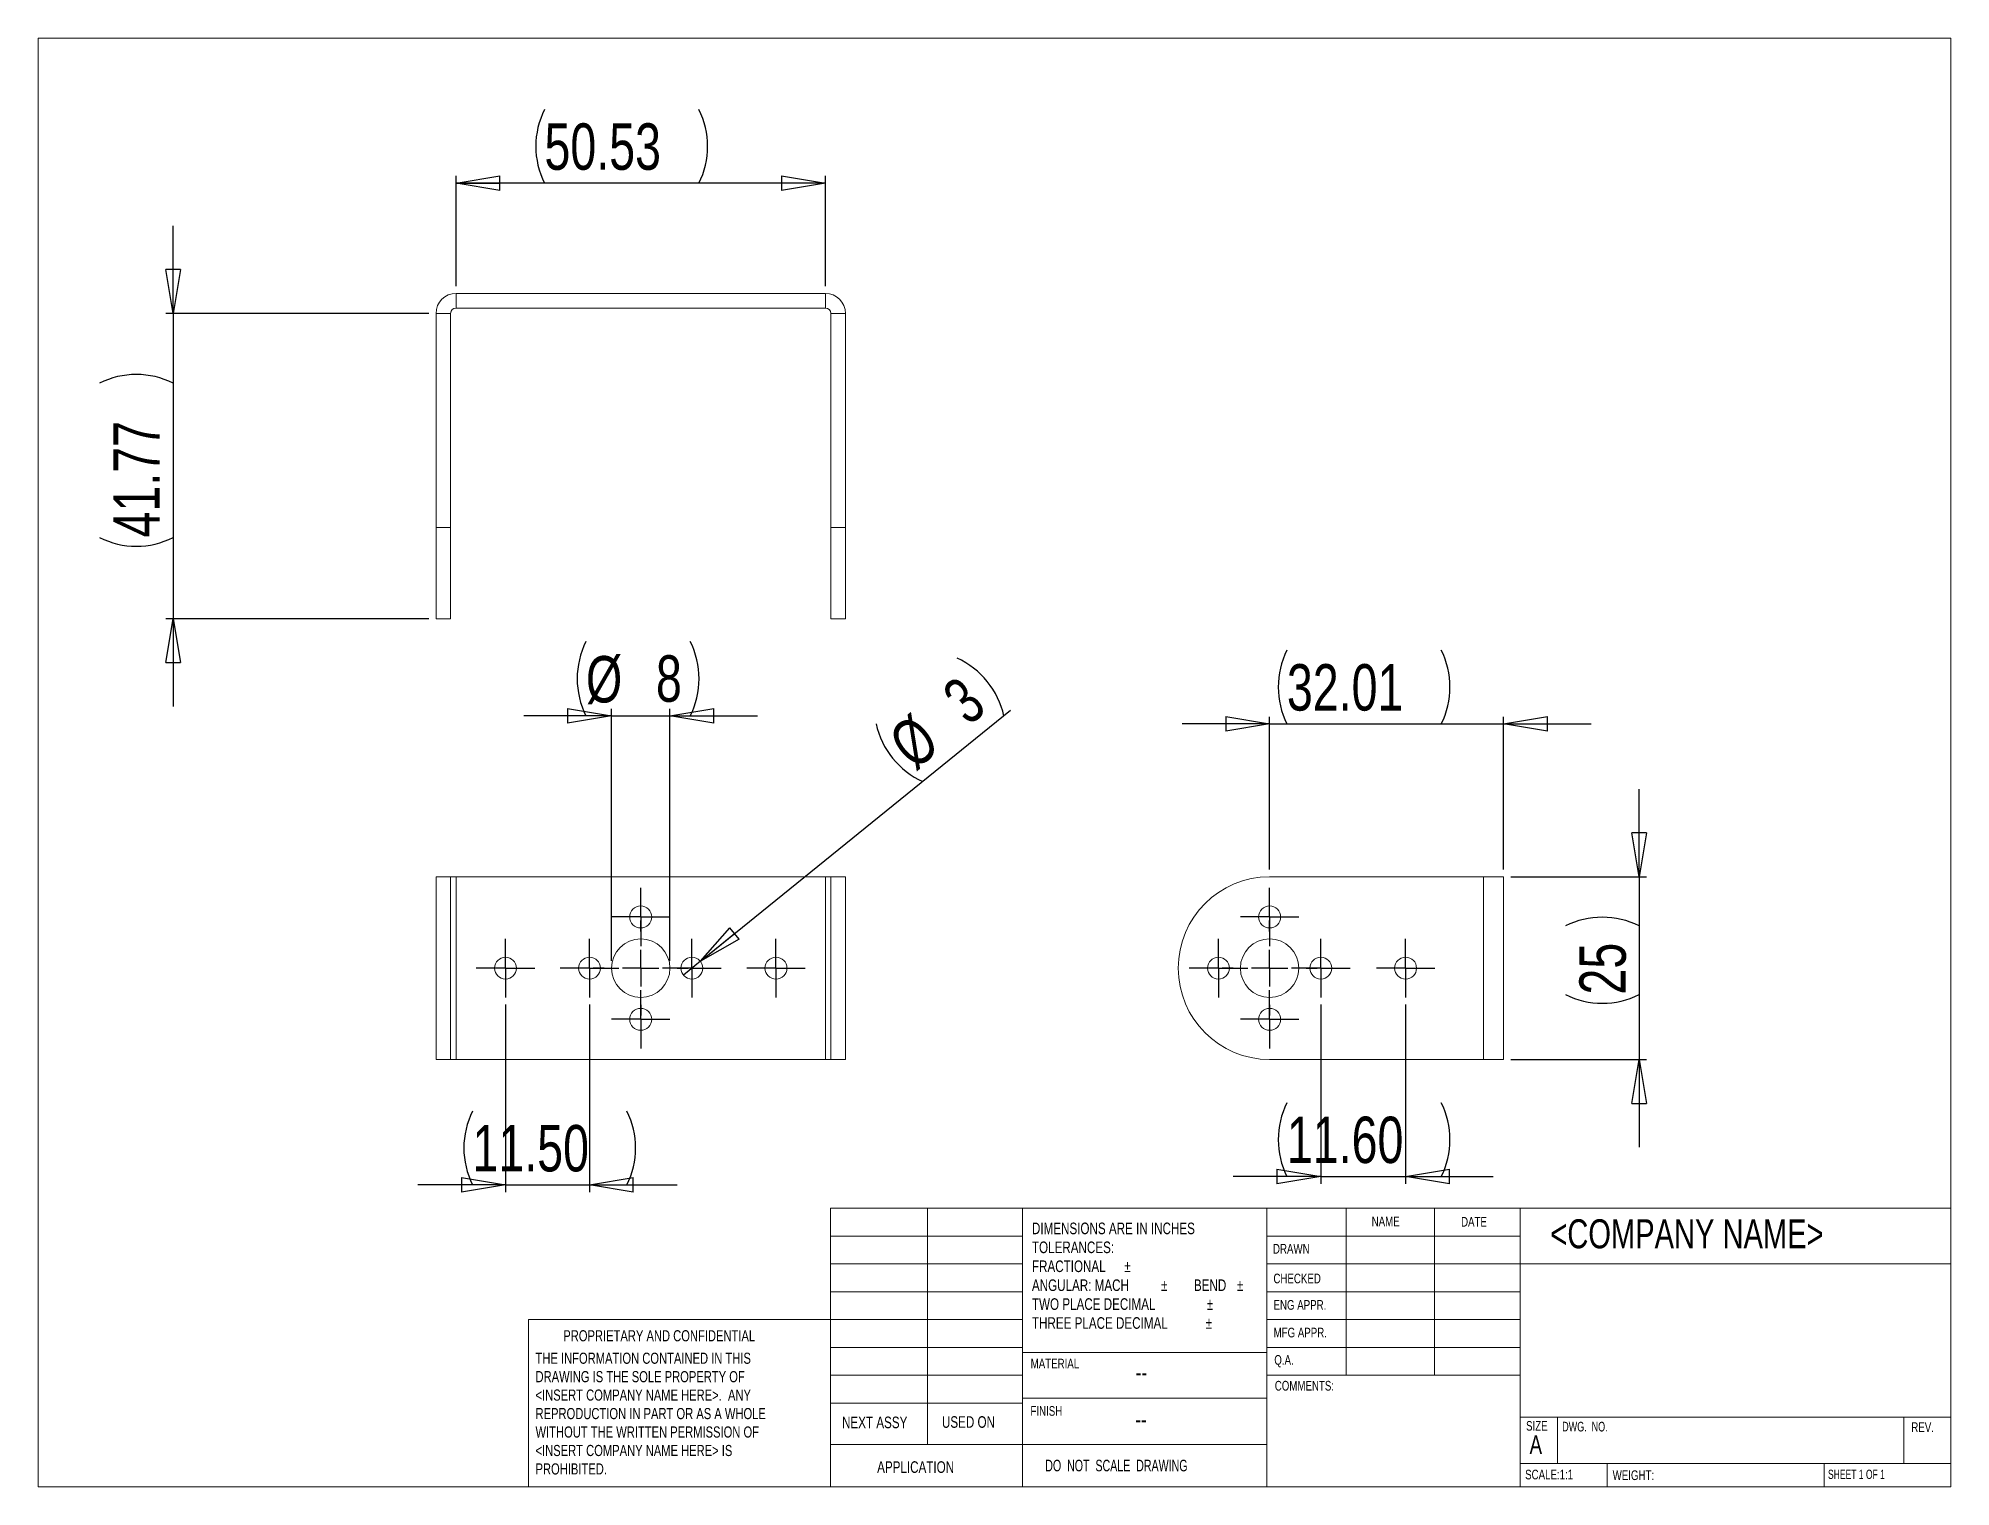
# Model space of a CAD drawing. Header units: millimetres. Extents: x 8 to 270, y 10 to 208.
import ezdxf

# ---------------------------------------------------------------- set-up
doc = ezdxf.new("R2010")
doc.units = ezdxf.units.MM
doc.layers.add('FORMAT', color=7, linetype='Continuous')
doc.styles.add('SLDTEXTSTYLE0', font='TXT', dxfattribs={"width": 0.75})
doc.styles.add('SLDTEXTSTYLE1', font='TXT', dxfattribs={"width": 0.694444})
doc.styles.add('SLDTEXTSTYLE2', font='TXT', dxfattribs={"width": 0.684783})
doc.styles.add('SLDTEXTSTYLE3', font='TXT', dxfattribs={"width": 0.6875})
doc.dimstyles.new('SLDDIMSTYLE0', dxfattribs={"dimtxt": 6.35, "dimasz": 5.9944, "dimexe": 0, "dimexo": 0.0625, "dimgap": 1.5875, "dimtad": 1, "dimrnd": 1e-09, "dimzin": 12, "dimdsep": 46, "dimtxsty": 'SLDTEXTSTYLE0', "dimblk1": 'CLOSED', "dimblk2": 'CLOSED', "dimsah": 1, "dimcen": 0.09, "dimadec": 0, "dimazin": 3, "dimtfac": 1, "dimtmove": 0, "dimatfit": 0, "dimldrblk": 'CLOSED', "dimfxl": 1, "dimfrac": 2, "dimtolj": 1, "dimtzin": 12, "dimarcsym": 0})
doc.dimstyles.new('SLDDIMSTYLE1', dxfattribs={"dimtxt": 6.35, "dimasz": 5.9944, "dimexe": 0, "dimexo": 0.0625, "dimgap": 1.5875, "dimtad": 1, "dimrnd": 1e-09, "dimzin": 12, "dimdsep": 46, "dimtxsty": 'SLDTEXTSTYLE0', "dimblk1": 'NONE', "dimblk2": 'CLOSED', "dimsah": 1, "dimcen": 0, "dimadec": 0, "dimazin": 3, "dimtfac": 1, "dimtmove": 0, "dimatfit": 3, "dimldrblk": 'NONE', "dimfxl": 1, "dimfrac": 2, "dimtolj": 1, "dimtzin": 12, "dimarcsym": 0})
doc.dimstyles.new('SLDDIMSTYLE2', dxfattribs={"dimtxt": 6.35, "dimasz": 5.9944, "dimexe": 0, "dimexo": 0.0625, "dimgap": 1.5875, "dimtad": 1, "dimrnd": 1e-09, "dimzin": 4, "dimdsep": 46, "dimtxsty": 'SLDTEXTSTYLE0', "dimblk1": 'CLOSED', "dimblk2": 'CLOSED', "dimsah": 1, "dimcen": 0.09, "dimadec": 0, "dimazin": 1, "dimtfac": 1, "dimtmove": 0, "dimatfit": 0, "dimldrblk": 'CLOSED', "dimfxl": 1, "dimfrac": 2, "dimtolj": 1, "dimtzin": 12, "dimarcsym": 0})
doc.dimstyles.new('SLDDIMSTYLE3', dxfattribs={"dimtxt": 6.35, "dimasz": 5.9944, "dimexe": 0, "dimexo": 0.0625, "dimgap": 1.5875, "dimtad": 1, "dimrnd": 1e-09, "dimzin": 12, "dimdsep": 46, "dimtxsty": 'SLDTEXTSTYLE0', "dimblk1": 'CLOSED', "dimblk2": 'CLOSED', "dimsah": 1, "dimcen": 0.09, "dimadec": 0, "dimazin": 3, "dimtfac": 1, "dimtofl": 0, "dimtmove": 0, "dimatfit": 3, "dimldrblk": 'CLOSED', "dimfxl": 1, "dimfrac": 2, "dimtolj": 1, "dimtzin": 12, "dimarcsym": 0})

# ---------------------------------------------------------------- blocks, each defined once
blk = doc.blocks.new('SW_NOTE_0')
at = {"color": 0, "linetype": 'Continuous', "lineweight": 0, "attachment_point": 1, "style": 'SLDTEXTSTYLE0'}
for s, insert, char_height in [('DIMENSIONS ARE IN INCHES', (0, 2.05), 1.5875), ('TOLERANCES:', (0, -0.54), 1.5875), ('FRACTIONAL', (0, -3.13), 1.587), ('%%p', (12.64, -3.13), 1.587), ('ANGULAR: MACH', (0, -5.72), 1.5875), ('%%p', (17.67, -5.72), 1.587), ('BEND', (22.16, -5.72), 1.587), ('%%p', (28.03, -5.72), 1.587), ('TWO PLACE DECIMAL', (0, -8.3), 1.5875), ('%%p', (23.92, -8.3), 1.587), ('THREE PLACE DECIMAL', (0, -10.89), 1.5875), ('%%p', (23.78, -10.89), 1.587)]:
    blk.add_mtext(s, dxfattribs=dict(at, insert=insert, char_height=char_height))
blk = doc.blocks.new('SW_NOTE_1')
at = {"color": 0, "linetype": 'Continuous', "lineweight": 0, "char_height": 1.524, "attachment_point": 1, "style": 'SLDTEXTSTYLE0'}
for s, insert in [('THE INFORMATION CONTAINED IN THIS', (0, 1.96)), ('DRAWING IS THE SOLE PROPERTY OF', (0, -0.56)), ('<INSERT COMPANY NAME HERE>.  ANY', (0, -3.08)), ('REPRODUCTION IN PART OR AS A WHOLE', (0, -5.61)), ('WITHOUT THE WRITTEN PERMISSION OF', (0, -8.13)), ('<INSERT COMPANY NAME HERE> IS', (0, -10.66)), ('PROHIBITED.', (0, -13.18))]:
    blk.add_mtext(s, dxfattribs=dict(at, insert=insert))
blk = doc.blocks.new('_CLOSED')
at = {"color": 0, "linetype": 'ByBlock', "lineweight": -2}
for p, q in [((-1, 0.166667), (0, 0)), ((-1, 0.166667), (-1, -0.166667)), ((0, 0), (-1, -0.166667)), ((0, 0), (-1, 0))]:
    blk.add_line(p, q, dxfattribs=at)
blk = doc.blocks.new('_D')
at = {"layer": 'FORMAT'}
for p, q in [((86.79, 115.39), (74.81, 115.39)), ((86.79, 81.88), (86.79, 116.38)), ((86.79, 115.39), (94.79, 115.39)), ((94.79, 81.88), (94.79, 116.38)), ((94.79, 115.39), (106.78, 115.39))]:
    blk.add_line(p, q, dxfattribs=at)
for centre, start, end in [((93.48, 120.48), 153.4349, 206.5651), ((87.4, 120.48), 333.4349, 26.5651)]:
    blk.add_arc(centre, 11.38, start, end, dxfattribs=at)
at = {"layer": 'FORMAT', "xscale": 5.9944, "yscale": 5.9944}
blk.add_blockref('_CLOSED', (86.79, 115.39, -20.15), dxfattribs=at)
at = {"layer": 'FORMAT', "xscale": 5.9944, "yscale": 5.9944, "rotation": 180}
blk.add_blockref('_CLOSED', (94.79, 115.39, -20.15), dxfattribs=at)
at = {"layer": 'FORMAT', "char_height": 6.35, "attachment_point": 1, "style": 'SLDTEXTSTYLE0'}
for s, insert in [('%%c', (83.31, 123.58)), ('8', (92.88, 123.68))]:
    blk.add_mtext(s, dxfattribs=dict(at, insert=insert))
blk = doc.blocks.new('_D_1')
at = {"layer": 'FORMAT'}
for q in [(141.39, 116.17), (96.63, 79.95)]:
    blk.add_line((98.96, 81.84), q, dxfattribs=at)
for centre, start, end in [((129.36, 112.93), 12.4136, 65.5437), ((134.1, 116.76), 192.4136, 245.5437)]:
    blk.add_arc(centre, 11.38, start, end, dxfattribs=at)
at = {"layer": 'FORMAT', "xscale": 5.9944, "yscale": 5.9944, "rotation": 218.9786496083}
blk.add_blockref('_CLOSED', (98.96, 81.84, -20.15), dxfattribs=at)
at = {"layer": 'FORMAT', "char_height": 6.35, "attachment_point": 1, "rotation": 38.9786, "style": 'SLDTEXTSTYLE0'}
for s, insert in [('3', (131.62, 118.87)), ('%%c', (124.24, 112.77))]:
    blk.add_mtext(s, dxfattribs=dict(at, insert=insert))
blk = doc.blocks.new('_NONE')
blk = doc.blocks.new('_D_2')
at = {"layer": 'FORMAT'}
for p, q in [((72.29, 75.9), (72.29, 50.26)), ((83.79, 75.9), (83.79, 50.26)), ((72.29, 51.25), (60.31, 51.25)), ((72.29, 51.25), (83.79, 51.25)), ((83.79, 51.25), (95.78, 51.25))]:
    blk.add_line(p, q, dxfattribs=at)
for centre, start, end in [((77.87, 56.29), 153.4349, 206.5651), ((78.82, 56.29), 333.4349, 26.5651)]:
    blk.add_arc(centre, 11.27, start, end, dxfattribs=at)
at = {"layer": 'FORMAT', "xscale": 5.9944, "yscale": 5.9944}
blk.add_blockref('_CLOSED', (72.29, 51.25, -20.15), dxfattribs=at)
at = {"layer": 'FORMAT', "xscale": 5.9944, "yscale": 5.9944, "rotation": 180}
blk.add_blockref('_CLOSED', (83.79, 51.25, -20.15), dxfattribs=at)
at = {"layer": 'FORMAT', "insert": (67.78, 59.44), "char_height": 6.35, "attachment_point": 1, "style": 'SLDTEXTSTYLE0'}
blk.add_mtext('11.50', dxfattribs=at)
blk = doc.blocks.new('SW_CENTERMARKSYMBOL_0')
at = {"layer": 'FORMAT', "color": 0}
for p, q in [((0, 5), (0, 6.5)), ((-5, 0), (-6.5, 0)), ((0, 0), (-2.5, 0)), ((0, 0), (0, 2.5)), ((0, 0), (0, -2.5)), ((0, 0), (2.5, 0)), ((5, 0), (6.5, 0)), ((0, -5), (0, -6.5))]:
    blk.add_line(p, q, dxfattribs=at)
blk = doc.blocks.new('SW_CENTERMARKSYMBOL_1')
at = {"layer": 'FORMAT', "color": 0}
for p, q in [((0, 2.5), (0, 4)), ((-2.5, 0), (-4, 0)), ((0, 0), (-2.5, 0)), ((0, 0), (0, 2.5)), ((0, 0), (0, -2.5)), ((0, 0), (2.5, 0)), ((2.5, 0), (4, 0)), ((0, -2.5), (0, -4))]:
    blk.add_line(p, q, dxfattribs=at)
blk = doc.blocks.new('SW_CENTERMARKSYMBOL_2')
at = {"layer": 'FORMAT', "color": 0}
for p, q in [((0, 2.5), (0, 4)), ((-2.5, 0), (-4, 0)), ((0, 0), (-2.5, 0)), ((0, 0), (0, 2.5)), ((0, 0), (0, -2.5)), ((0, 0), (2.5, 0)), ((2.5, 0), (4, 0)), ((0, -2.5), (0, -4))]:
    blk.add_line(p, q, dxfattribs=at)
blk = doc.blocks.new('SW_CENTERMARKSYMBOL_3')
at = {"layer": 'FORMAT', "color": 0}
for p, q in [((0, 2.5), (0, 4)), ((-2.5, 0), (-4, 0)), ((0, 0), (-2.5, 0)), ((0, 0), (0, 2.5)), ((0, 0), (0, -2.5)), ((0, 0), (2.5, 0)), ((2.5, 0), (4, 0)), ((0, -2.5), (0, -4))]:
    blk.add_line(p, q, dxfattribs=at)
blk = doc.blocks.new('SW_CENTERMARKSYMBOL_4')
at = {"layer": 'FORMAT', "color": 0}
for p, q in [((0, 2.5), (0, 4)), ((-2.5, 0), (-4, 0)), ((0, 0), (-2.5, 0)), ((0, 0), (0, 2.5)), ((0, 0), (0, -2.5)), ((0, 0), (2.5, 0)), ((2.5, 0), (4, 0)), ((0, -2.5), (0, -4))]:
    blk.add_line(p, q, dxfattribs=at)
blk = doc.blocks.new('SW_CENTERMARKSYMBOL_5')
at = {"layer": 'FORMAT', "color": 0}
for p, q in [((0, 2.5), (0, 4)), ((-2.5, 0), (-4, 0)), ((0, 0), (-2.5, 0)), ((0, 0), (0, 2.5)), ((0, 0), (0, -2.5)), ((0, 0), (2.5, 0)), ((2.5, 0), (4, 0)), ((0, -2.5), (0, -4))]:
    blk.add_line(p, q, dxfattribs=at)
blk = doc.blocks.new('SW_CENTERMARKSYMBOL_6')
at = {"layer": 'FORMAT', "color": 0}
for p, q in [((0, 2.5), (0, 4)), ((-2.5, 0), (-4, 0)), ((0, 0), (-2.5, 0)), ((0, 0), (0, 2.5)), ((0, 0), (0, -2.5)), ((0, 0), (2.5, 0)), ((2.5, 0), (4, 0)), ((0, -2.5), (0, -4))]:
    blk.add_line(p, q, dxfattribs=at)
blk = doc.blocks.new('_D_3')
at = {"layer": 'FORMAT'}
for p, q in [((65.53, 174.17), (65.53, 189.24)), ((116.06, 174.17), (116.06, 189.24)), ((116.06, 188.25), (65.53, 188.25))]:
    blk.add_line(p, q, dxfattribs=at)
for centre, start, end in [((87.71, 193.29), 153.4349, 206.5651), ((88.67, 193.29), 333.4349, 26.5651)]:
    blk.add_arc(centre, 11.27, start, end, dxfattribs=at)
at = {"layer": 'FORMAT', "xscale": 5.9944, "yscale": 5.9944, "rotation": 180}
blk.add_blockref('_CLOSED', (65.53, 188.25, 12.6), dxfattribs=at)
at = {"layer": 'FORMAT', "xscale": 5.9944, "yscale": 5.9944}
blk.add_blockref('_CLOSED', (116.06, 188.25, 12.6), dxfattribs=at)
at = {"layer": 'FORMAT', "insert": (77.63, 196.44), "char_height": 6.35, "attachment_point": 1, "style": 'SLDTEXTSTYLE0'}
blk.add_mtext('50.53', dxfattribs=at)
blk = doc.blocks.new('_D_4')
at = {"layer": 'FORMAT'}
for p, q in [((26.84, 170.44), (26.84, 182.43)), ((61.8, 170.44), (25.85, 170.44)), ((26.84, 170.44), (26.84, 128.67)), ((61.8, 128.67), (25.85, 128.67)), ((26.84, 128.67), (26.84, 116.68))]:
    blk.add_line(p, q, dxfattribs=at)
for centre, start, end in [((21.8, 150.82), 63.4349, 116.5651), ((21.8, 149.87), 243.4349, 296.5651)]:
    blk.add_arc(centre, 11.27, start, end, dxfattribs=at)
at = {"layer": 'FORMAT', "xscale": 5.9944, "yscale": 5.9944}
for p, rotation in [((26.84, 170.44, 12.6), 270), ((26.84, 128.67, 12.6), 90)]:
    blk.add_blockref('_CLOSED', p, dxfattribs=dict(at, rotation=rotation))
at = {"layer": 'FORMAT', "insert": (18.66, 139.79), "char_height": 6.35, "attachment_point": 1, "rotation": 90, "style": 'SLDTEXTSTYLE0'}
blk.add_mtext('41.77', dxfattribs=at)
blk = doc.blocks.new('_D_5')
at = {"layer": 'FORMAT'}
for p, q in [((227.38, 93.39), (227.38, 105.38)), ((209.82, 93.39), (228.37, 93.39)), ((227.38, 93.39), (227.38, 68.39)), ((209.82, 68.39), (228.37, 68.39)), ((227.38, 68.39), (227.38, 56.4))]:
    blk.add_line(p, q, dxfattribs=at)
for centre, start, end in [((222.34, 76.58), 63.4349, 116.5651), ((222.34, 87.36), 243.4349, 296.5651)]:
    blk.add_arc(centre, 11.27, start, end, dxfattribs=at)
at = {"layer": 'FORMAT', "xscale": 5.9944, "yscale": 5.9944}
for p, rotation in [((227.38, 93.39, -26.9), 270), ((227.38, 68.39, -26.9), 90)]:
    blk.add_blockref('_CLOSED', p, dxfattribs=dict(at, rotation=rotation))
at = {"layer": 'FORMAT', "insert": (219.2, 77.28), "char_height": 6.35, "attachment_point": 1, "rotation": 90, "style": 'SLDTEXTSTYLE0'}
blk.add_mtext('25', dxfattribs=at)
blk = doc.blocks.new('_D_6')
at = {"layer": 'FORMAT'}
for p, q in [((176.82, 94.38), (176.82, 115.28)), ((208.83, 94.38), (208.83, 115.28)), ((176.82, 114.29), (164.84, 114.29)), ((176.82, 114.29), (208.83, 114.29)), ((208.83, 114.29), (220.82, 114.29))]:
    blk.add_line(p, q, dxfattribs=at)
for centre, start, end in [((189.27, 119.33), 153.4349, 206.5651), ((190.23, 119.33), 333.4349, 26.5651)]:
    blk.add_arc(centre, 11.27, start, end, dxfattribs=at)
at = {"layer": 'FORMAT', "xscale": 5.9944, "yscale": 5.9944}
blk.add_blockref('_CLOSED', (176.82, 114.29, -26.9), dxfattribs=at)
at = {"layer": 'FORMAT', "xscale": 5.9944, "yscale": 5.9944, "rotation": 180}
blk.add_blockref('_CLOSED', (208.83, 114.29, -26.9), dxfattribs=at)
at = {"layer": 'FORMAT', "insert": (179.19, 122.47), "char_height": 6.35, "attachment_point": 1, "style": 'SLDTEXTSTYLE0'}
blk.add_mtext('32.01', dxfattribs=at)
blk = doc.blocks.new('_D_7')
at = {"layer": 'FORMAT'}
for p, q in [((183.82, 75.9), (183.82, 51.4)), ((195.42, 75.9), (195.42, 51.4)), ((183.82, 52.39), (171.84, 52.39)), ((183.82, 52.39), (195.42, 52.39)), ((195.42, 52.39), (207.41, 52.39))]:
    blk.add_line(p, q, dxfattribs=at)
for centre, start, end in [((189.27, 57.43), 153.4349, 206.5651), ((190.23, 57.43), 333.4349, 26.5651)]:
    blk.add_arc(centre, 11.27, start, end, dxfattribs=at)
at = {"layer": 'FORMAT', "xscale": 5.9944, "yscale": 5.9944}
blk.add_blockref('_CLOSED', (183.82, 52.39, -26.9), dxfattribs=at)
at = {"layer": 'FORMAT', "xscale": 5.9944, "yscale": 5.9944, "rotation": 180}
blk.add_blockref('_CLOSED', (195.42, 52.39, -26.9), dxfattribs=at)
at = {"layer": 'FORMAT', "insert": (179.19, 60.58), "char_height": 6.35, "attachment_point": 1, "style": 'SLDTEXTSTYLE0'}
blk.add_mtext('11.60', dxfattribs=at)
blk = doc.blocks.new('SW_CENTERMARKSYMBOL_7')
at = {"layer": 'FORMAT', "color": 0}
for p, q in [((0, 5), (0, 6.5)), ((-5, 0), (-6.5, 0)), ((0, 0), (-2.5, 0)), ((0, 0), (0, 2.5)), ((0, 0), (0, -2.5)), ((0, 0), (2.5, 0)), ((5, 0), (6.5, 0)), ((0, -5), (0, -6.5))]:
    blk.add_line(p, q, dxfattribs=at)
blk = doc.blocks.new('SW_CENTERMARKSYMBOL_8')
at = {"layer": 'FORMAT', "color": 0}
for p, q in [((0, 2.5), (0, 4)), ((-2.5, 0), (-4, 0)), ((0, 0), (-2.5, 0)), ((0, 0), (0, 2.5)), ((0, 0), (0, -2.5)), ((0, 0), (2.5, 0)), ((2.5, 0), (4, 0)), ((0, -2.5), (0, -4))]:
    blk.add_line(p, q, dxfattribs=at)
blk = doc.blocks.new('SW_CENTERMARKSYMBOL_9')
at = {"layer": 'FORMAT', "color": 0}
for p, q in [((0, 2.5), (0, 4)), ((-2.5, 0), (-4, 0)), ((0, 0), (-2.5, 0)), ((0, 0), (0, 2.5)), ((0, 0), (0, -2.5)), ((0, 0), (2.5, 0)), ((2.5, 0), (4, 0)), ((0, -2.5), (0, -4))]:
    blk.add_line(p, q, dxfattribs=at)
blk = doc.blocks.new('SW_CENTERMARKSYMBOL_10')
at = {"layer": 'FORMAT', "color": 0}
for p, q in [((0, 2.5), (0, 4)), ((-2.5, 0), (-4, 0)), ((0, 0), (-2.5, 0)), ((0, 0), (0, 2.5)), ((0, 0), (0, -2.5)), ((0, 0), (2.5, 0)), ((2.5, 0), (4, 0)), ((0, -2.5), (0, -4))]:
    blk.add_line(p, q, dxfattribs=at)
blk = doc.blocks.new('SW_CENTERMARKSYMBOL_11')
at = {"layer": 'FORMAT', "color": 0}
for p, q in [((0, 2.5), (0, 4)), ((-2.5, 0), (-4, 0)), ((0, 0), (-2.5, 0)), ((0, 0), (0, 2.5)), ((0, 0), (0, -2.5)), ((0, 0), (2.5, 0)), ((2.5, 0), (4, 0)), ((0, -2.5), (0, -4))]:
    blk.add_line(p, q, dxfattribs=at)
blk = doc.blocks.new('SW_CENTERMARKSYMBOL_12')
at = {"layer": 'FORMAT', "color": 0}
for p, q in [((0, 2.5), (0, 4)), ((-2.5, 0), (-4, 0)), ((0, 0), (-2.5, 0)), ((0, 0), (0, 2.5)), ((0, 0), (0, -2.5)), ((0, 0), (2.5, 0)), ((2.5, 0), (4, 0)), ((0, -2.5), (0, -4))]:
    blk.add_line(p, q, dxfattribs=at)

msp = doc.modelspace()

# ---------------------------------------------------------------- linework, layer by layer
at = {"color": 8, "linetype": 'Continuous', "lineweight": 0}
for p, q in [((8.38, 208.079), (270, 208.079)), ((8.38, 208.079), (8.38, 9.959)), ((270, 9.959), (270, 208.079)), ((116.775, 9.959), (116.775, 48.059)), ((116.775, 48.059), (143, 48.059)), ((130.027, 48.059), (130.027, 15.736)), ((143, 9.959), (143, 48.059)), ((143, 48.059), (270, 48.059)), ((176.452, 48.059), (176.452, 9.959)), ((187.285, 48.059), (187.285, 25.199)), ((199.377, 48.059), (199.377, 25.199)), ((211.114, 48.059), (211.114, 9.959)), ((116.775, 44.249), (143, 44.249)), ((176.452, 44.249), (211.114, 44.249)), ((116.775, 40.439), (143, 40.439)), ((176.452, 40.439), (270, 40.439)), ((116.775, 36.629), (143, 36.629)), ((176.452, 36.629), (211.114, 36.629)), ((116.775, 32.819), (75.44, 32.819)), ((75.44, 32.819), (75.44, 9.959)), ((116.775, 32.819), (143, 32.819)), ((176.452, 32.819), (211.114, 32.819)), ((116.775, 29.009), (143, 29.009)), ((176.452, 29.009), (211.114, 29.009)), ((176.452, 28.314), (143, 28.314)), ((116.775, 25.199), (143, 25.199)), ((176.452, 25.199), (211.114, 25.199)), ((116.775, 21.389), (143, 21.389)), ((143, 22.086), (176.452, 22.086)), ((211.114, 19.484), (270, 19.484)), ((216.212, 19.484), (216.212, 13.134)), ((263.57, 19.484), (263.57, 13.134)), ((143, 15.736), (116.775, 15.736)), ((143, 15.736), (176.452, 15.736)), ((211.114, 13.134), (270, 13.134)), ((222.99, 13.134), (222.99, 9.959)), ((252.694, 13.134), (252.694, 9.959)), ((270, 9.959), (8.38, 9.959))]:
    msp.add_line(p, q, dxfattribs=at)
at = {"color": 7, "linetype": 'Continuous', "lineweight": 15}
for p, q in [((65.531, 171.178), (65.531, 173.178)), ((116.058, 173.178), (65.531, 173.178)), ((116.058, 171.178), (116.058, 173.178)), ((64.795, 170.441), (62.795, 170.441)), ((62.795, 170.441), (62.795, 141.168)), ((64.795, 170.441), (64.795, 141.168)), ((116.058, 171.178), (65.531, 171.178)), ((116.795, 170.441), (118.795, 170.441)), ((116.795, 141.168), (116.795, 170.441)), ((118.795, 141.168), (118.795, 170.441)), ((64.795, 141.168), (62.795, 141.168)), ((62.795, 128.668), (62.795, 141.168)), ((64.795, 128.668), (64.795, 141.168)), ((116.795, 141.168), (118.795, 141.168)), ((116.795, 128.668), (116.795, 141.168)), ((118.795, 128.668), (118.795, 141.168)), ((62.795, 128.668), (64.795, 128.668)), ((116.795, 128.668), (118.795, 128.668)), ((64.795, 93.393), (62.795, 93.393)), ((62.795, 68.393), (62.795, 93.393)), ((64.795, 68.393), (64.795, 93.393)), ((65.531, 93.393), (64.795, 93.393)), ((65.531, 68.393), (65.531, 93.393)), ((116.058, 93.393), (65.531, 93.393)), ((116.058, 93.393), (116.058, 68.393)), ((116.795, 93.393), (116.058, 93.393)), ((116.795, 93.393), (118.795, 93.393)), ((116.795, 68.393), (116.795, 93.393)), ((118.795, 68.393), (118.795, 93.393)), ((176.825, 93.393), (206.098, 93.393)), ((206.098, 93.393), (206.098, 68.393)), ((206.098, 93.393), (208.834, 93.393)), ((208.834, 93.393), (208.834, 68.393)), ((64.795, 68.393), (62.795, 68.393)), ((64.795, 68.393), (65.531, 68.393)), ((65.531, 68.393), (116.058, 68.393)), ((116.058, 68.393), (116.795, 68.393)), ((116.795, 68.393), (118.795, 68.393)), ((206.098, 68.393), (176.825, 68.393)), ((208.834, 68.393), (206.098, 68.393))]:
    msp.add_line(p, q, dxfattribs=at)
for centre, radius in [((90.795, 87.893), 1.5), ((176.825, 87.893), 1.5), ((90.795, 80.893), 4), ((176.825, 80.893), 4), ((72.295, 80.893), 1.5), ((83.795, 80.893), 1.5), ((97.795, 80.893), 1.5), ((109.295, 80.893), 1.5), ((169.825, 80.893), 1.5), ((183.825, 80.893), 1.5), ((195.425, 80.893), 1.5), ((90.795, 73.893), 1.5), ((176.825, 73.893), 1.5)]:
    msp.add_circle(centre, radius, dxfattribs=at)
for centre, radius, start, end in [((65.531, 170.441), 2.737, 90, 180), ((116.058, 170.441), 2.737, 0, 90), ((65.531, 170.441), 0.737, 90, 180), ((116.058, 170.441), 0.737, 0, 90), ((176.825, 80.893), 12.5, 90, 270)]:
    msp.add_arc(centre, radius, start, end, dxfattribs=at)

# ---------------------------------------------------------------- block references
at = {"color": 8, "linetype": 'Continuous', "lineweight": 0}
for name, p in [('SW_NOTE_0', (144.312, 44.039)), ('SW_NOTE_1', (76.405, 26.339))]:
    msp.add_blockref(name, p, dxfattribs=at)
at = {"layer": 'FORMAT'}
for name, p in [('SW_CENTERMARKSYMBOL_1', (90.795, 87.893)), ('SW_CENTERMARKSYMBOL_10', (176.825, 87.893)), ('SW_CENTERMARKSYMBOL_0', (90.795, 80.893)), ('SW_CENTERMARKSYMBOL_7', (176.825, 80.893)), ('SW_CENTERMARKSYMBOL_6', (72.295, 80.893)), ('SW_CENTERMARKSYMBOL_4', (83.795, 80.893)), ('SW_CENTERMARKSYMBOL_3', (97.795, 80.893)), ('SW_CENTERMARKSYMBOL_5', (109.295, 80.893)), ('SW_CENTERMARKSYMBOL_9', (169.825, 80.893)), ('SW_CENTERMARKSYMBOL_11', (183.825, 80.893)), ('SW_CENTERMARKSYMBOL_12', (195.425, 80.893)), ('SW_CENTERMARKSYMBOL_2', (90.795, 73.893)), ('SW_CENTERMARKSYMBOL_8', (176.825, 73.893))]:
    msp.add_blockref(name, p, dxfattribs=at)

# ---------------------------------------------------------------- texts
at = {"color": 8, "linetype": 'Continuous', "lineweight": 0, "attachment_point": 1}
for s, insert, char_height, style in [('NAME', (190.783, 46.911), 1.3229, 'SLDTEXTSTYLE0'), ('DATE', (203.011, 46.86), 1.3229, 'SLDTEXTSTYLE0'), ('<COMPANY NAME>', (215.225, 46.539), 3.96875, 'SLDTEXTSTYLE0'), ('DRAWN', (177.284, 43.166), 1.3229, 'SLDTEXTSTYLE0'), ('CHECKED', (177.345, 39.108), 1.3229, 'SLDTEXTSTYLE0'), ('ENG APPR.', (177.358, 35.491), 1.3229, 'SLDTEXTSTYLE0'), ('PROPRIETARY AND CONFIDENTIAL', (80.202, 31.372), 1.524, 'SLDTEXTSTYLE0'), ('MFG APPR.', (177.37, 31.709), 1.3229, 'SLDTEXTSTYLE0'), ('MATERIAL', (144.138, 27.469), 1.3229, 'SLDTEXTSTYLE0'), ('Q.A.', (177.468, 27.966), 1.3229, 'SLDTEXTSTYLE0'), ('--', (158.494, 26.814), 2.3813, 'SLDTEXTSTYLE0'), ('COMMENTS:', (177.53, 24.437), 1.3229, 'SLDTEXTSTYLE0'), ('FINISH', (144.108, 20.99), 1.3229, 'SLDTEXTSTYLE0'), ('NEXT ASSY', (118.333, 19.554), 1.5875, 'SLDTEXTSTYLE0'), ('USED ON', (132.002, 19.608), 1.5875, 'SLDTEXTSTYLE0'), ('--', (158.43, 20.377), 2.3813, 'SLDTEXTSTYLE0'), ('SIZE', (211.902, 18.948), 1.3229, 'SLDTEXTSTYLE0'), ('DWG.  NO.', (216.854, 18.844), 1.3229, 'SLDTEXTSTYLE1'), ('REV.', (264.605, 18.765), 1.3229, 'SLDTEXTSTYLE0'), ('A', (212.391, 16.996), 2.54, 'SLDTEXTSTYLE0'), ('APPLICATION', (123.137, 13.442), 1.5875, 'SLDTEXTSTYLE0'), ('DO  NOT  SCALE  DRAWING', (146.134, 13.653), 1.5875, 'SLDTEXTSTYLE2'), ('SCALE:1:1', (211.779, 12.288), 1.3229, 'SLDTEXTSTYLE0'), ('WEIGHT:', (223.748, 12.198), 1.3229, 'SLDTEXTSTYLE0'), ('SHEET 1 OF 1', (253.207, 12.293), 1.27, 'SLDTEXTSTYLE3')]:
    msp.add_mtext(s, dxfattribs=dict(at, insert=insert, char_height=char_height, style=style))

# ---------------------------------------------------------------- dimensions: what is measured, and where the dimension line sits
at = {"layer": 'FORMAT'}
for base, p1, p2, text, dimstyle, picture, middle in [((65.531, 188.253), (116.058, 173.178), (65.531, 173.178), '(<>)', 'SLDDIMSTYLE3', '_D_3', (88.19, 188.253)), ((94.795, 115.393), (86.795, 80.893), (94.795, 80.893), '(%%c<>)', 'SLDDIMSTYLE0', '_D', (90.44, 115.393)), ((208.834, 114.287), (176.825, 93.393), (208.834, 93.393), '(<>)', 'SLDDIMSTYLE0', '_D_6', (189.749, 114.287)), ((83.795, 51.253), (72.295, 76.893), (83.795, 76.893), '(<>)', 'SLDDIMSTYLE2', '_D_2', (78.341, 51.253)), ((195.425, 52.393), (183.825, 76.893), (195.425, 76.893), '(<>)', 'SLDDIMSTYLE2', '_D_7', (189.749, 52.393))]:
    dim = msp.add_linear_dim(base=base, p1=p1, p2=p2, text=text, dimstyle=dimstyle, dxfattribs=at)
    dim.commit()
    dim.dimension.update_dxf_attribs({"geometry": picture, "text_midpoint": middle, "dimtype": 160})
for base, p1, p2, picture, middle in [((26.842, 128.668), (62.795, 170.441), (62.795, 128.668), '_D_4', (26.842, 150.344)), ((227.384, 68.393), (208.834, 93.393), (208.834, 68.393), '_D_5', (227.384, 81.972))]:
    dim = msp.add_linear_dim(base=base, p1=p1, p2=p2, angle=90, text='(<>)', dimstyle='SLDDIMSTYLE0', dxfattribs=at)
    dim.commit()
    dim.dimension.update_dxf_attribs({"geometry": picture, "text_midpoint": middle, "dimtype": 160})
dim = msp.add_diameter_dim_2p(p1=(96.629, 79.949), p2=(98.961, 81.837), text='(<>)', dimstyle='SLDDIMSTYLE1', dxfattribs=at)
dim.commit()
dim.dimension.update_dxf_attribs({"geometry": '_D_1', "text_midpoint": (135.169, 111.135), "dimtype": 163})

doc.saveas('drawing.dxf')
